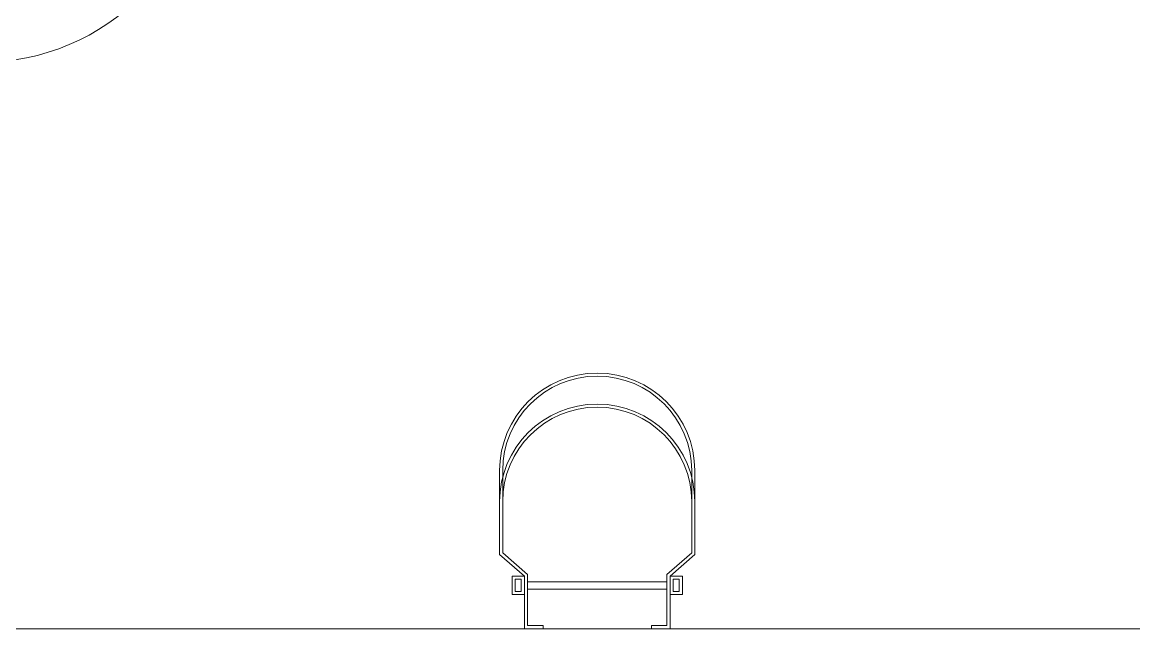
# Model space of a CAD drawing. Extents: x -18238 to -8686, y -1229 to 9502.
# Drawn here: x -17077.8 to -16622.3, y 1497.5 to 1745.9 of the extents above; entities that cross this region are included whole.
import ezdxf

# ---------------------------------------------------------------- set-up
doc = ezdxf.new("R2010")
doc.units = 0
for name, color, linetype in [('188K-SM-03-C3-LR1-MECH-EQ-Y2257103$0$AC-EQ', 1, 'Continuous'), ('X-CUB3-LR20$0$2_屋突二層平面圖_2_A-OBJE.Newcub', 8, 'Continuous'), ('X-CUB3-LR20$0$2_屋突二層平面圖_2_A-WALL-EX.Newcub', 8, 'Continuous')]:
    doc.layers.add(name, color=color, linetype=linetype)

# ---------------------------------------------------------------- blocks, each defined once
blk = doc.blocks.new('X-CUB3-LR20')
at = {"layer": 'X-CUB3-LR20$0$2_屋突二層平面圖_2_A-OBJE.Newcub', "color": 8, "lineweight": 0, "ltscale": 10}
for p, q in [((-16875.83, 1512.7), (-16875.83, 1517.78)), ((-16875.83, 1517.78), (-16873.29, 1517.78)), ((-16873.29, 1517.78), (-16873.29, 1512.7)), ((-16808.53, 1517.78), (-16811.07, 1517.78)), ((-16811.07, 1517.78), (-16811.07, 1512.7)), ((-16808.53, 1512.7), (-16808.53, 1517.78)), ((-16873.29, 1512.7), (-16875.83, 1512.7)), ((-16811.07, 1512.7), (-16808.53, 1512.7))]:
    blk.add_line(p, q, dxfattribs=at)
at = {"layer": 'X-CUB3-LR20$0$2_屋突二層平面圖_2_A-OBJE.Newcub', "color": 8, "lineweight": 0, "ltscale": 10, "flags": 128}
for points in [[(-16819.96, 1497.46), (-16812.34, 1497.46), (-16812.34, 1519.05), (-16802.18, 1527.94), (-16802.18, 1562.23, 1), (-16882.18, 1562.23), (-16882.18, 1527.94), (-16872.02, 1519.05), (-16872.02, 1497.46), (-16864.4, 1497.46), (-16864.4, 1498.73), (-16870.75, 1498.73), (-16870.75, 1519.69), (-16880.91, 1528.58), (-16880.91, 1562.23, -1), (-16803.45, 1562.23), (-16803.45, 1528.58), (-16813.61, 1519.69), (-16813.61, 1498.73), (-16819.96, 1498.73)], [(-16819.96, 1497.46), (-16812.34, 1497.46), (-16812.34, 1519.05), (-16802.18, 1527.94), (-16802.18, 1549.53, 1), (-16882.18, 1549.53), (-16882.18, 1527.94), (-16872.02, 1519.05), (-16872.02, 1497.46), (-16864.4, 1497.46), (-16864.4, 1498.73), (-16870.75, 1498.73), (-16870.75, 1519.69), (-16880.91, 1528.58), (-16880.91, 1549.53, -1), (-16803.45, 1549.53), (-16803.45, 1528.58), (-16813.61, 1519.69), (-16813.61, 1498.73), (-16819.96, 1498.73)]]:
    blk.add_lwpolyline(points, format="xyb", close=True, dxfattribs=at)
for points in [[(-16872.02, 1511.43), (-16877.1, 1511.43), (-16877.1, 1519.05), (-16872.02, 1519.05)], [(-16812.34, 1511.43), (-16812.34, 1519.05), (-16807.26, 1519.05), (-16807.26, 1511.43)], [(-16870.75, 1513.74), (-16870.75, 1516.74), (-16813.61, 1516.74), (-16813.61, 1513.74)]]:
    blk.add_lwpolyline(points, close=True, dxfattribs=at)
at = {"layer": 'X-CUB3-LR20$0$2_屋突二層平面圖_2_A-WALL-EX.Newcub', "color": 6, "lineweight": 0, "ltscale": 10, "flags": 128}
blk.add_lwpolyline([(-16153.15, 1497.46), (-17373.15, 1497.46)], dxfattribs=at)
blk = doc.blocks.new('188K-SM-03-C3-LR1-MECH-EQ-Y2257103$0$sf1')
at = {"linetype": 'Continuous', "lineweight": 15}
blk.add_circle((1880.3, -662.3), 932.5, dxfattribs=at)
blk = doc.blocks.new('188K-SM-03-C3-LR1-MECH-EQ-Y2257103')
at = {"layer": '188K-SM-03-C3-LR1-MECH-EQ-Y2257103$0$AC-EQ', "xscale": -0.1, "yscale": 0.1, "zscale": 0.1}
blk.add_blockref('188K-SM-03-C3-LR1-MECH-EQ-Y2257103$0$sf1', (-16906.86, 1888.92), dxfattribs=at)

msp = doc.modelspace()

# ---------------------------------------------------------------- block references
for name in ['X-CUB3-LR20', '188K-SM-03-C3-LR1-MECH-EQ-Y2257103']:
    msp.add_blockref(name, (0, 0))

doc.saveas('drawing.dxf')
